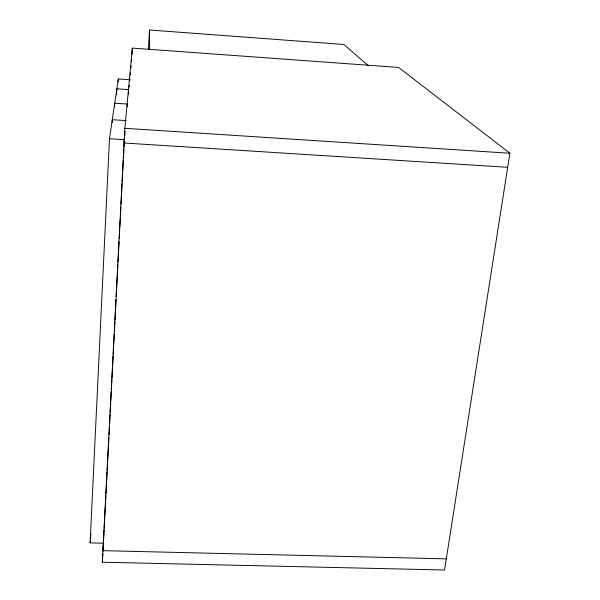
<?xml version="1.0" encoding="UTF-8"?>
<svg xmlns="http://www.w3.org/2000/svg" width="600" height="600" viewBox="0 0 600 600"><rect width="100%" height="100%" fill="white"/><g stroke="black" fill="none" stroke-linecap="round" stroke-linejoin="round"><path stroke-width="0.9" d="M103.507 541.327L103.41 543.202L90.105 542.873L109.477 138.72L118.312 78.968L129.833 79.77M112.155 122.49L112.29 119.685L126.12 120.593M114.547 106.95L114.727 103.208L127.627 104.07M116.58 94.41L116.858 88.8L128.94 89.633M118.17 81.78L118.312 78.968M102.308 562.207L124.845 128.303L132.322 48.105L398.625 67.44L509.895 153.248L444.555 570L102.308 562.207L102.87 553.822M103.605 539.46L104.093 530.123M104.19 528.255L104.722 517.98M104.82 516.112L105.308 506.768M105.405 504.9L105.885 495.562M105.983 493.695L107.1 472.207M107.198 470.34L107.685 461.002M107.782 459.127L108.315 448.853M108.413 446.985L108.9 437.647M109.042 434.842L109.477 426.435M109.627 423.638L110.108 414.293M110.205 412.425L110.692 403.088M110.79 401.22L111.278 391.875M111.42 389.077L111.907 379.733M112.005 377.865L112.493 368.52M112.59 366.653L113.123 356.377M113.22 354.51L113.7 345.173M113.797 343.305L114.285 333.96M114.435 331.163L114.915 321.817M115.012 319.95L115.5 310.612M115.597 308.745L116.085 299.4M116.227 296.595L116.715 287.257M116.812 285.39L117.292 276.045M117.39 274.178L117.877 264.84M118.028 262.035L118.507 252.697M118.605 250.83L119.093 241.485M119.235 238.688L119.722 229.343M119.82 227.475L120.308 218.138M120.405 216.27L120.885 206.925M121.035 204.12L121.523 194.782M121.613 192.915L122.1 183.57M122.198 181.703L122.685 172.365M122.782 170.498L123.315 160.222M123.413 158.355L123.9 149.01M123.998 147.142L124.38 139.672L109.477 138.72M131.542 61.852L131.64 59.977M131.977 54.653L132.322 48.105M148.38 49.613L149.498 30L343.882 44.475L368.423 65.82M103.477 542.243L102.907 550.658L446.295 558.862M103.058 551.033L103.5 544.515M90.105 542.873L90.27 541.035M90.427 539.19L90.915 533.67M124.5 138.345L124.08 142.995L507.69 167.303M124.755 135.555L125.13 131.49M127.373 106.823L127.538 104.993M128.528 94.148L128.738 91.86M129.157 87.21L129.33 85.35M129.75 80.7L129.922 78.84M130.26 75.12L130.515 72.338M130.935 67.688L131.108 65.828M131.528 61.177L131.7 59.318M124.845 128.303L509.895 153.248M149.498 30L149.625 49.47"/></g></svg>
